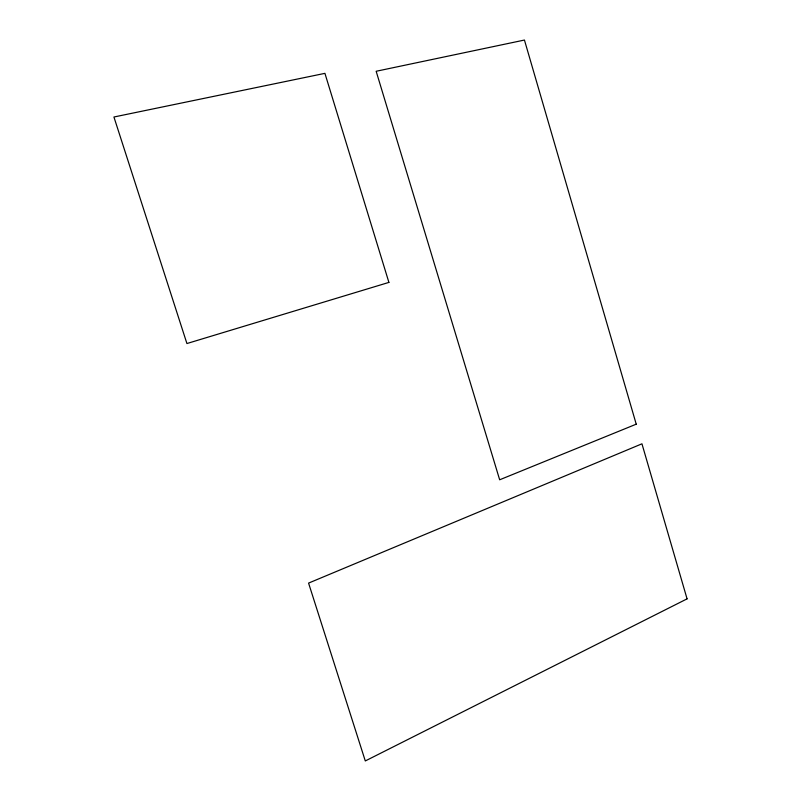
<?xml version="1.0" encoding="UTF-8"?>
<svg xmlns="http://www.w3.org/2000/svg" width="801" height="801" viewBox="0 0 801 801"><rect width="100%" height="100%" fill="white"/><g stroke="black" fill="none" stroke-linecap="round" stroke-linejoin="round"><path stroke-width="1.2" d="M687.068 598.858L365.296 760.95L308.575 583.098L641.951 443.814L687.068 598.858M636.234 424.18L499.664 479.789L376.16 71.269L524.445 40.05L636.234 424.18M388.906 282.403L186.923 343.539L113.932 117.006L324.926 73.352L388.906 282.403"/></g></svg>
